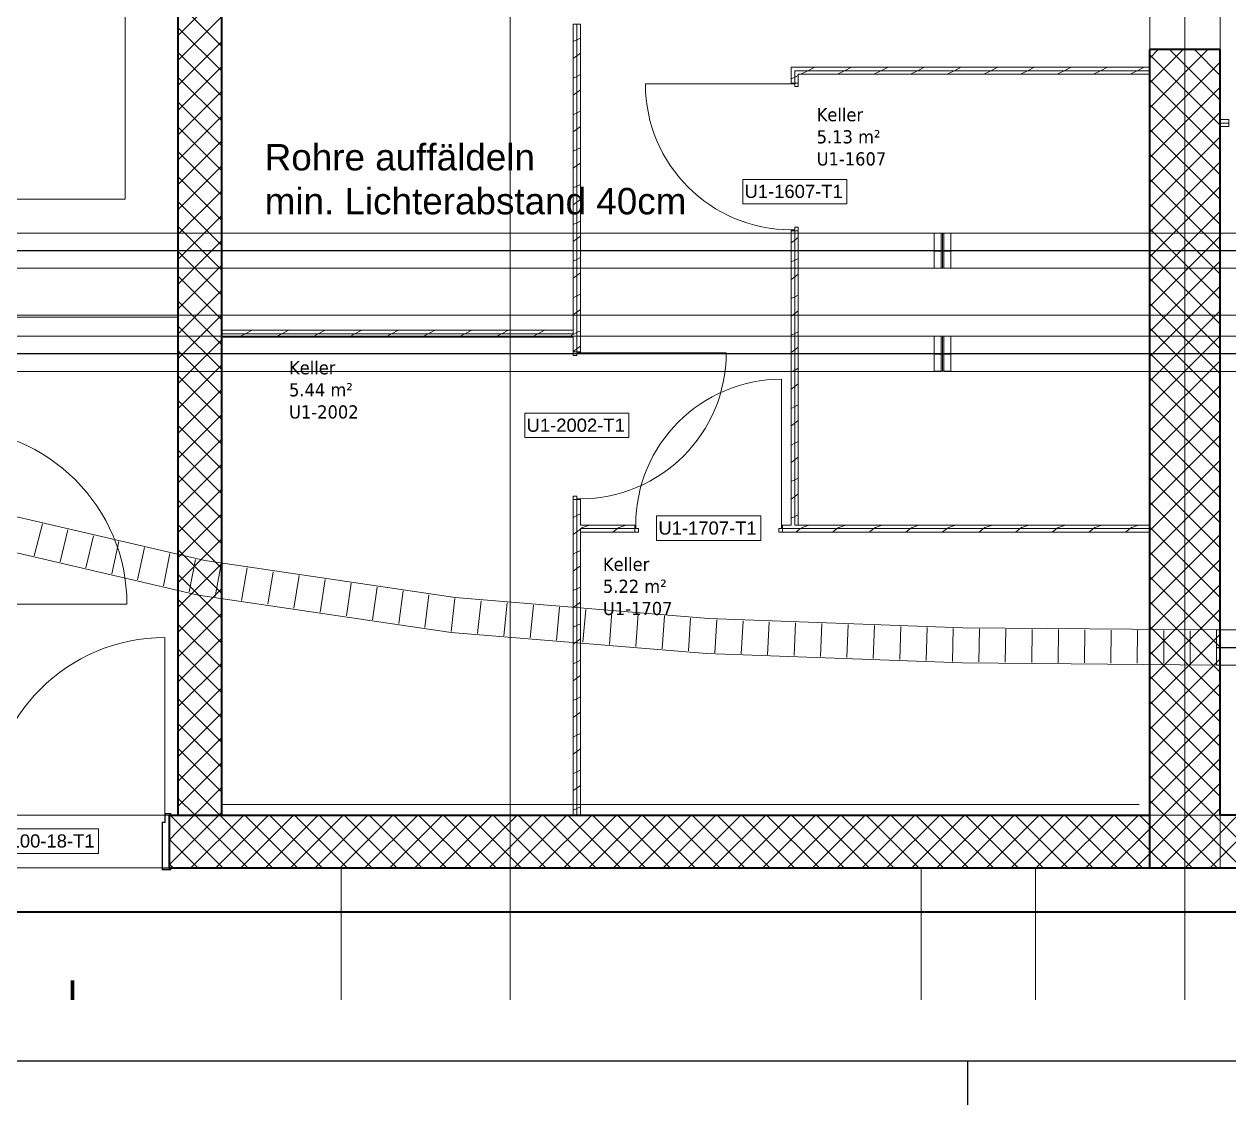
# Model space of a CAD drawing. Extents: x -982 to 937, y -179 to 616.
# Drawn here: x -334.8 to -197.7, y -179.5 to -56.5 of the extents above; entities that cross this region are included whole.
import ezdxf
from ezdxf.lldxf.tags import DXFTag

# ---------------------------------------------------------------- set-up
doc = ezdxf.new("R2010")
doc.units = 0
doc.layers.get('0').update_dxf_attribs({"lineweight": 13})
for name, color, linetype, lineweight, true_color in [('A-____-MATC-OTLN', 7, 'Strichpunkt - Mittel', 40, 0x0080ff), ('EL01_WAN_Röhre Boden', 7, 'Continuous', 13, 0xff6666), ('EL01_WAN_Röhre Boden Typ', 1, 'Continuous', 13, 0xff0000), ('G-____-____-SYMB', 7, 'Strichpunkt - Weit', 5, 0x008080)]:
    doc.layers.add(name, color=color, linetype=linetype, lineweight=lineweight, true_color=true_color)
for name, color, linetype, lineweight in [('A-AREA-____-IDEN', 7, 'Continuous', 5), ('A-DETL-____-HDLN', 7, '_Verdeckte Linien_', 9), ('A-DOOR-____-IDEN', 7, 'Continuous', 5), ('A-DOOR-____-OTLN', 7, 'Continuous', 9), ('A-DOOR-FRAM-MCUT', 7, 'Continuous', 9), ('A-DOOR-OPNG-OTLN', 7, 'Continuous', 9), ('A-FLOR-____-OTLN', 7, 'Continuous', 9), ('A-FLOR-____-OVHD', 7, 'Strichpunkt - Fein', 9), ('A-WALL-____-MCUT', 7, 'Continuous', 35), ('A-WALL-____-PATT', 7, 'Continuous', 35), ('A-WALL-FNSH-MCUT', 7, 'Continuous', 35), ('C-PRKG-____-OTLN', 7, 'Continuous', 9), ('S-GRID-____-OTLN', 7, 'Continuous', 5)]:
    doc.layers.add(name, color=color, linetype=linetype, lineweight=lineweight)
doc.styles.get("Standard").update_dxf_attribs({"font": 'arial.ttf'})
tags = doc.linetypes.add('_Rasterlinie_', pattern=[0.375, 0.2, -0.05, 0.075, -0.05]).pattern_tags.tags
tags[10:11] = [DXFTag(74, 4), DXFTag(75, 0), DXFTag(340, '0'), DXFTag(46, 1.0), DXFTag(50, 0.0), DXFTag(44, 0.0), DXFTag(45, 0.0)]
tags[8:9] = [DXFTag(74, 4), DXFTag(75, 0), DXFTag(340, '0'), DXFTag(46, 1.0), DXFTag(50, 0.0), DXFTag(44, 0.0), DXFTag(45, 0.0)]
tags[6:7] = [DXFTag(74, 4), DXFTag(75, 0), DXFTag(340, '0'), DXFTag(46, 1.0), DXFTag(50, 0.0), DXFTag(44, 0.0), DXFTag(45, 0.0)]
tags[4:5] = [DXFTag(74, 4), DXFTag(75, 0), DXFTag(340, '0'), DXFTag(46, 1.0), DXFTag(50, 0.0), DXFTag(44, 0.0), DXFTag(45, 0.0)]
tags = doc.linetypes.add('_Schnittlinie_', pattern=[0.3, 0.15, -0.05, 0.05, -0.05]).pattern_tags.tags
tags[10:11] = [DXFTag(74, 4), DXFTag(75, 0), DXFTag(340, '0'), DXFTag(46, 1.0), DXFTag(50, 0.0), DXFTag(44, 0.0), DXFTag(45, 0.0)]
tags[8:9] = [DXFTag(74, 4), DXFTag(75, 0), DXFTag(340, '0'), DXFTag(46, 1.0), DXFTag(50, 0.0), DXFTag(44, 0.0), DXFTag(45, 0.0)]
tags[6:7] = [DXFTag(74, 4), DXFTag(75, 0), DXFTag(340, '0'), DXFTag(46, 1.0), DXFTag(50, 0.0), DXFTag(44, 0.0), DXFTag(45, 0.0)]
tags[4:5] = [DXFTag(74, 4), DXFTag(75, 0), DXFTag(340, '0'), DXFTag(46, 1.0), DXFTag(50, 0.0), DXFTag(44, 0.0), DXFTag(45, 0.0)]
tags = doc.linetypes.add('_Verdeckte Linien_', pattern=[0.15, 0.1, -0.05]).pattern_tags.tags
tags[6:7] = [DXFTag(74, 4), DXFTag(75, 0), DXFTag(340, '0'), DXFTag(46, 1.0), DXFTag(50, 0.0), DXFTag(44, 0.0), DXFTag(45, 0.0)]
tags[4:5] = [DXFTag(74, 4), DXFTag(75, 0), DXFTag(340, '0'), DXFTag(46, 1.0), DXFTag(50, 0.0), DXFTag(44, 0.0), DXFTag(45, 0.0)]
tags = doc.linetypes.add('ACAD_ISO03W100', pattern=[30, 12, -18]).pattern_tags.tags
tags[6:7] = [DXFTag(74, 4), DXFTag(75, 0), DXFTag(340, '0'), DXFTag(46, 0.0), DXFTag(50, 0.0), DXFTag(44, 0.0), DXFTag(45, 0.0)]
tags[4:5] = [DXFTag(74, 4), DXFTag(75, 0), DXFTag(340, '0'), DXFTag(46, 0.0), DXFTag(50, 0.0), DXFTag(44, 0.0), DXFTag(45, 0.0)]
tags = doc.linetypes.add('Grundrissdarstellung Sturz', pattern=[0.25, 0.15, -0.05, 0, -0.05]).pattern_tags.tags
tags[10:11] = [DXFTag(74, 4), DXFTag(75, 0), DXFTag(340, '0'), DXFTag(46, 1.0), DXFTag(50, 0.0), DXFTag(44, 0.0), DXFTag(45, 0.0)]
tags[8:9] = [DXFTag(74, 4), DXFTag(75, 0), DXFTag(340, '0'), DXFTag(46, 1.0), DXFTag(50, 0.0), DXFTag(44, 0.0), DXFTag(45, 0.0)]
tags[6:7] = [DXFTag(74, 4), DXFTag(75, 0), DXFTag(340, '0'), DXFTag(46, 1.0), DXFTag(50, 0.0), DXFTag(44, 0.0), DXFTag(45, 0.0)]
tags[4:5] = [DXFTag(74, 4), DXFTag(75, 0), DXFTag(340, '0'), DXFTag(46, 1.0), DXFTag(50, 0.0), DXFTag(44, 0.0), DXFTag(45, 0.0)]
tags = doc.linetypes.add('Strichpunkt - Fein', pattern=[0.2, 0.1, -0.05, 0, -0.05]).pattern_tags.tags
tags[10:11] = [DXFTag(74, 4), DXFTag(75, 0), DXFTag(340, '0'), DXFTag(46, 1.0), DXFTag(50, 0.0), DXFTag(44, 0.0), DXFTag(45, 0.0)]
tags[8:9] = [DXFTag(74, 4), DXFTag(75, 0), DXFTag(340, '0'), DXFTag(46, 1.0), DXFTag(50, 0.0), DXFTag(44, 0.0), DXFTag(45, 0.0)]
tags[6:7] = [DXFTag(74, 4), DXFTag(75, 0), DXFTag(340, '0'), DXFTag(46, 1.0), DXFTag(50, 0.0), DXFTag(44, 0.0), DXFTag(45, 0.0)]
tags[4:5] = [DXFTag(74, 4), DXFTag(75, 0), DXFTag(340, '0'), DXFTag(46, 1.0), DXFTag(50, 0.0), DXFTag(44, 0.0), DXFTag(45, 0.0)]
tags = doc.linetypes.add('Strichpunkt - Mittel', pattern=[0.35, 0.15, -0.1, 0, -0.1]).pattern_tags.tags
tags[10:11] = [DXFTag(74, 4), DXFTag(75, 0), DXFTag(340, '0'), DXFTag(46, 1.0), DXFTag(50, 0.0), DXFTag(44, 0.0), DXFTag(45, 0.0)]
tags[8:9] = [DXFTag(74, 4), DXFTag(75, 0), DXFTag(340, '0'), DXFTag(46, 1.0), DXFTag(50, 0.0), DXFTag(44, 0.0), DXFTag(45, 0.0)]
tags[6:7] = [DXFTag(74, 4), DXFTag(75, 0), DXFTag(340, '0'), DXFTag(46, 1.0), DXFTag(50, 0.0), DXFTag(44, 0.0), DXFTag(45, 0.0)]
tags[4:5] = [DXFTag(74, 4), DXFTag(75, 0), DXFTag(340, '0'), DXFTag(46, 1.0), DXFTag(50, 0.0), DXFTag(44, 0.0), DXFTag(45, 0.0)]
tags = doc.linetypes.add('Strichpunkt - Weit', pattern=[0.5, 0.2, -0.15, 0, -0.15]).pattern_tags.tags
tags[10:11] = [DXFTag(74, 4), DXFTag(75, 0), DXFTag(340, '0'), DXFTag(46, 1.0), DXFTag(50, 0.0), DXFTag(44, 0.0), DXFTag(45, 0.0)]
tags[8:9] = [DXFTag(74, 4), DXFTag(75, 0), DXFTag(340, '0'), DXFTag(46, 1.0), DXFTag(50, 0.0), DXFTag(44, 0.0), DXFTag(45, 0.0)]
tags[6:7] = [DXFTag(74, 4), DXFTag(75, 0), DXFTag(340, '0'), DXFTag(46, 1.0), DXFTag(50, 0.0), DXFTag(44, 0.0), DXFTag(45, 0.0)]
tags[4:5] = [DXFTag(74, 4), DXFTag(75, 0), DXFTag(340, '0'), DXFTag(46, 1.0), DXFTag(50, 0.0), DXFTag(44, 0.0), DXFTag(45, 0.0)]
tags = doc.linetypes.add('STRICHPUNKT2', pattern=[12.7, 6.35, -3.175, 0, -3.175]).pattern_tags.tags
tags[10:11] = [DXFTag(74, 4), DXFTag(75, 0), DXFTag(340, '0'), DXFTag(46, 0.0), DXFTag(50, 0.0), DXFTag(44, 0.0), DXFTag(45, 0.0)]
tags[8:9] = [DXFTag(74, 4), DXFTag(75, 0), DXFTag(340, '0'), DXFTag(46, 0.0), DXFTag(50, 0.0), DXFTag(44, 0.0), DXFTag(45, 0.0)]
tags[6:7] = [DXFTag(74, 4), DXFTag(75, 0), DXFTag(340, '0'), DXFTag(46, 0.0), DXFTag(50, 0.0), DXFTag(44, 0.0), DXFTag(45, 0.0)]
tags[4:5] = [DXFTag(74, 4), DXFTag(75, 0), DXFTag(340, '0'), DXFTag(46, 0.0), DXFTag(50, 0.0), DXFTag(44, 0.0), DXFTag(45, 0.0)]

# ---------------------------------------------------------------- blocks, each defined once
blk = doc.blocks.new('Referenz-A0UJ2GQRXE', base_point=(-954.02, -167.52))
at = {"layer": 'A-____-MATC-OTLN', "color": 0, "linetype": 'Strichpunkt - Mittel', "ltscale": 0.4}
blk.add_line((-948.54, -157.51), (367.82, -157.51), dxfattribs=at)
at = {"layer": 'A-DETL-____-HDLN', "color": 0, "linetype": '_Verdeckte Linien_', "ltscale": 0.13}
for p, q in [((-323.26, -76.41), (-323.26, 30.59)), ((-548.36, -76.41), (-323.26, -76.41))]:
    blk.add_line(p, q, dxfattribs=at)
at = {"layer": 'A-DOOR-____-IDEN', "color": 0, "linetype": 'Continuous', "ltscale": 0.13}
for p, q in [((-252.98, -74.17), (-241.14, -74.17)), ((-252.98, -76.95), (-252.98, -74.17)), ((-241.14, -74.17), (-241.14, -76.95)), ((-241.14, -76.95), (-252.98, -76.95)), ((-277.78, -100.77), (-265.94, -100.77)), ((-277.78, -103.55), (-277.78, -100.77)), ((-265.94, -100.77), (-265.94, -103.55)), ((-265.94, -103.55), (-277.78, -103.55)), ((-262.78, -112.47), (-250.94, -112.47)), ((-262.78, -115.25), (-262.78, -112.47)), ((-250.94, -112.47), (-250.94, -115.25)), ((-250.94, -115.25), (-262.78, -115.25)), ((-338.12, -148.07), (-326.28, -148.07)), ((-326.28, -148.07), (-326.28, -150.85)), ((-326.28, -150.85), (-338.12, -150.85))]:
    blk.add_line(p, q, dxfattribs=at)
at = {"layer": 'A-DOOR-____-OTLN', "color": 0, "linetype": 'Grundrissdarstellung Sturz', "ltscale": 0.13}
for p, q in [((-206.66, -59.41), (-206.66, -39.41)), ((-198.66, -59.41), (-198.66, -39.41)), ((-339.26, -146.51), (-318.26, -146.51)), ((-339.26, -152.51), (-318.26, -152.51))]:
    blk.add_line(p, q, dxfattribs=at)
at = {"layer": 'A-DOOR-FRAM-MCUT', "color": 0, "linetype": 'Continuous', "ltscale": 0.13}
for p, q in [((-247.46, -63.21), (-247.46, -63.31)), ((-246.66, -63.21), (-247.46, -63.21)), ((-247.46, -63.31), (-247.06, -63.31)), ((-247.06, -63.31), (-247.06, -63.61)), ((-247.06, -63.61), (-246.66, -63.61)), ((-246.66, -63.61), (-246.66, -63.21)), ((-247.46, -79.91), (-247.46, -80.01)), ((-247.06, -79.91), (-247.46, -79.91)), ((-247.46, -80.01), (-246.66, -80.01)), ((-246.66, -79.61), (-247.06, -79.61)), ((-247.06, -79.61), (-247.06, -79.91)), ((-246.66, -80.01), (-246.66, -79.61)), ((-272.26, -93.81), (-271.46, -93.81)), ((-272.26, -94.21), (-272.26, -93.81)), ((-271.86, -94.21), (-272.26, -94.21)), ((-271.86, -93.91), (-271.86, -94.21)), ((-271.46, -93.91), (-271.86, -93.91)), ((-271.46, -93.81), (-271.46, -93.91)), ((-272.26, -110.21), (-271.86, -110.21)), ((-272.26, -110.61), (-272.26, -110.21)), ((-271.46, -110.61), (-272.26, -110.61)), ((-271.86, -110.21), (-271.86, -110.51)), ((-271.86, -110.51), (-271.46, -110.51)), ((-271.46, -110.51), (-271.46, -110.61)), ((-265.16, -113.51), (-265.26, -113.51)), ((-265.26, -113.51), (-265.26, -114.31)), ((-265.16, -113.91), (-265.16, -113.51)), ((-248.46, -113.51), (-248.56, -113.51)), ((-248.56, -113.51), (-248.56, -113.91)), ((-248.46, -114.31), (-248.46, -113.51)), ((-265.26, -114.31), (-264.86, -114.31)), ((-264.86, -113.91), (-265.16, -113.91)), ((-264.86, -114.31), (-264.86, -113.91)), ((-248.56, -113.91), (-248.86, -113.91)), ((-248.86, -113.91), (-248.86, -114.31)), ((-248.86, -114.31), (-248.46, -114.31)), ((-318.06, -146.31), (-318.76, -146.31)), ((-318.76, -146.31), (-318.76, -147.31)), ((-318.72, -147.35), (-318.72, -146.35)), ((-318.72, -146.35), (-318.1, -146.35)), ((-318.1, -146.35), (-318.1, -146.51)), ((-318.06, -146.51), (-318.06, -146.31)), ((-318.76, -147.31), (-319.06, -147.31)), ((-319.06, -147.31), (-319.06, -152.71)), ((-319.02, -152.67), (-319.02, -147.35)), ((-319.02, -147.35), (-318.72, -147.35)), ((-319.06, -152.71), (-318.06, -152.71)), ((-318.1, -152.67), (-319.02, -152.67)), ((-318.1, -152.51), (-318.1, -152.67)), ((-318.06, -152.71), (-318.06, -152.51))]:
    blk.add_line(p, q, dxfattribs=at)
at = {"layer": 'A-DOOR-OPNG-OTLN', "color": 0, "linetype": 'Continuous', "ltscale": 0.13}
for p, q in [((-247.46, -63.31), (-264.06, -63.31)), ((-271.46, -93.91), (-254.86, -93.91)), ((-248.56, -113.51), (-248.56, -96.91)), ((-343.06, -122.51), (-323.06, -122.51)), ((-318.76, -146.31), (-318.76, -126.31))]:
    blk.add_line(p, q, dxfattribs=at)
for centre, major_axis in [((-247.46, -63.31), (-16.6, 0)), ((-271.46, -93.91), (0, -16.6)), ((-248.56, -113.51), (0, 16.6)), ((-343.06, -122.51), (20, 0)), ((-318.76, -146.31), (0, 20))]:
    blk.add_ellipse(centre, major_axis=major_axis, ratio=1, start_param=0, end_param=1.570796, dxfattribs=at)
at = {"layer": 'A-FLOR-____-OTLN', "color": 0, "linetype": 'Continuous', "ltscale": 0.13}
for p, q in [((-198.66, -59.41), (-198.66, -39.41)), ((-317.26, -89.86), (-343.26, -89.86)), ((-338.76, -146.51), (-318.76, -146.51)), ((-318.72, -146.51), (-318.26, -146.51)), ((-338.46, -152.51), (-319.06, -152.51)), ((-319.02, -152.51), (-318.26, -152.51))]:
    blk.add_line(p, q, dxfattribs=at)
at = {"layer": 'A-FLOR-____-OVHD', "color": 0, "linetype": 'Strichpunkt - Fein', "ltscale": 0.13}
for p, q in [((-207.86, -145.31), (-312.26, -145.31)), ((-44.16, -146.51), (-808.06, -146.51))]:
    blk.add_line(p, q, dxfattribs=at)
at = {"layer": 'A-WALL-____-MCUT', "color": 0, "linetype": 'Continuous', "ltscale": 0.35}
for p, q in [((-317.26, 22.59), (-317.26, -146.51)), ((-312.26, -146.51), (-312.26, 22.59)), ((-198.66, -59.41), (-206.66, -59.41)), ((-206.66, -152.51), (-206.66, -59.41)), ((-198.66, -146.51), (-198.66, -59.41)), ((-318.26, -146.51), (-318.26, -152.51)), ((-318.26, -146.51), (-206.66, -146.51)), ((-102.51, -146.51), (-198.66, -146.51)), ((-318.26, -152.51), (57.74, -152.51))]:
    blk.add_line(p, q, dxfattribs=at)
at = {"layer": 'A-WALL-____-MCUT', "color": 0, "linetype": 'Continuous', "lineweight": 9, "ltscale": 0.13}
for p, q in [((-271.86, -93.81), (-271.86, -56.51)), ((-247.06, -61.81), (-206.66, -61.81)), ((-247.06, -63.21), (-247.06, -61.81)), ((-198.66, -67.76), (-197.66, -67.76)), ((-247.06, -113.51), (-247.06, -80.01)), ((-312.26, -91.74), (-272.26, -91.74)), ((-272.26, -91.74), (-272.26, -91.34)), ((-271.86, -146.51), (-271.86, -110.61)), ((-246.66, -113.51), (-247.06, -113.51)), ((-271.46, -113.91), (-265.26, -113.91)), ((-271.46, -113.91), (-271.46, -114.31)), ((-248.46, -113.91), (-206.66, -113.91)), ((-198.66, -146.51), (-198.66, -152.51))]:
    blk.add_line(p, q, dxfattribs=at)
at = {"layer": 'A-WALL-____-PATT', "color": 0, "linetype": 'Continuous', "lineweight": 9, "ltscale": 0.13}
for p, q in [((-317.26, -57.83), (-312.26, -52.83)), ((-312.26, -59.05), (-317.26, -54.05)), ((-317.26, -60.66), (-312.26, -55.66)), ((-312.26, -61.88), (-317.26, -56.88)), ((-317.26, -63.49), (-312.26, -58.49)), ((-271.86, -58.29), (-272.26, -58.49)), ((-271.46, -58.09), (-271.86, -58.29)), ((-312.26, -64.71), (-317.26, -59.71)), ((-271.86, -60.12), (-272.26, -60.42)), ((-271.46, -59.82), (-271.86, -60.12)), ((-206.66, -60.37), (-205.7, -59.41)), ((-206.66, -63.2), (-202.87, -59.41)), ((-206.66, -66.03), (-200.04, -59.41)), ((-198.66, -68), (-206.66, -60)), ((-198.66, -65.17), (-204.42, -59.41)), ((-198.66, -62.34), (-201.59, -59.41)), ((-198.66, -59.51), (-198.76, -59.41)), ((-317.26, -66.32), (-312.26, -61.32)), ((-244.78, -61.41), (-245.58, -61.81)), ((-240.61, -61.41), (-241.41, -61.81)), ((-236.45, -61.41), (-237.25, -61.81)), ((-232.28, -61.41), (-233.08, -61.81)), ((-228.12, -61.41), (-228.92, -61.81)), ((-223.95, -61.41), (-224.75, -61.81)), ((-219.79, -61.41), (-220.59, -61.81)), ((-215.62, -61.41), (-216.42, -61.81)), ((-211.46, -61.41), (-212.26, -61.81)), ((-207.29, -61.41), (-208.09, -61.81)), ((-206.66, -68.85), (-198.66, -60.85)), ((-312.26, -67.53), (-317.26, -62.53)), ((-271.86, -62.45), (-272.26, -62.65)), ((-271.46, -62.25), (-271.86, -62.45)), ((-247.06, -62.55), (-247.46, -62.75)), ((-246.66, -62.35), (-247.06, -62.55)), ((-245.58, -61.81), (-246.38, -62.21)), ((-241.41, -61.81), (-242.21, -62.21)), ((-237.25, -61.81), (-238.05, -62.21)), ((-233.08, -61.81), (-233.88, -62.21)), ((-228.92, -61.81), (-229.72, -62.21)), ((-224.75, -61.81), (-225.55, -62.21)), ((-220.59, -61.81), (-221.39, -62.21)), ((-216.42, -61.81), (-217.22, -62.21)), ((-212.26, -61.81), (-213.06, -62.21)), ((-208.09, -61.81), (-208.89, -62.21)), ((-198.66, -70.83), (-206.66, -62.83)), ((-317.26, -69.15), (-312.26, -64.15)), ((-271.86, -64.28), (-272.26, -64.58)), ((-271.46, -63.98), (-271.86, -64.28)), ((-206.66, -71.68), (-198.66, -63.68)), ((-312.26, -70.36), (-317.26, -65.36)), ((-198.66, -73.65), (-206.66, -65.65)), ((-317.26, -71.97), (-312.26, -66.97)), ((-271.86, -66.62), (-272.26, -66.82)), ((-271.46, -66.42), (-271.86, -66.62)), ((-206.66, -74.51), (-198.66, -66.51)), ((-312.26, -73.19), (-317.26, -68.19)), ((-271.86, -68.45), (-272.26, -68.75)), ((-271.46, -68.15), (-271.86, -68.45)), ((-198.66, -76.48), (-206.66, -68.48)), ((-198.6, -67.36), (-198.66, -67.38)), ((-317.26, -74.8), (-312.26, -69.8)), ((-206.66, -77.34), (-198.66, -69.34)), ((-312.26, -76.02), (-317.26, -71.02)), ((-271.86, -70.78), (-272.26, -70.98)), ((-271.46, -70.58), (-271.86, -70.78)), ((-317.26, -77.63), (-312.26, -72.63)), ((-271.86, -72.61), (-272.26, -72.91)), ((-271.46, -72.31), (-271.86, -72.61)), ((-198.66, -79.31), (-206.66, -71.31)), ((-206.66, -80.17), (-198.66, -72.17)), ((-312.26, -78.85), (-317.26, -73.85)), ((-271.86, -74.95), (-272.26, -75.15)), ((-271.46, -74.75), (-271.86, -74.95)), ((-198.66, -82.14), (-206.66, -74.14)), ((-206.66, -83), (-198.66, -75)), ((-317.26, -80.46), (-312.26, -75.46)), ((-312.26, -81.68), (-317.26, -76.68)), ((-271.46, -76.48), (-271.86, -76.78)), ((-271.86, -76.78), (-272.26, -77.08)), ((-198.66, -84.97), (-206.66, -76.97)), ((-206.66, -85.83), (-198.66, -77.83)), ((-317.26, -83.29), (-312.26, -78.29)), ((-312.26, -84.51), (-317.26, -79.51)), ((-271.86, -79.11), (-272.26, -79.31)), ((-271.46, -78.91), (-271.86, -79.11)), ((-271.46, -80.64), (-271.86, -80.94)), ((-246.66, -80.79), (-247.06, -81.09)), ((-198.66, -87.8), (-206.66, -79.8)), ((-206.66, -88.65), (-198.66, -80.65)), ((-317.26, -86.12), (-312.26, -81.12)), ((-271.86, -80.94), (-272.26, -81.24)), ((-247.06, -81.09), (-247.46, -81.39)), ((-312.26, -87.33), (-317.26, -82.33)), ((-271.86, -83.28), (-272.26, -83.48)), ((-271.46, -83.08), (-271.86, -83.28)), ((-247.06, -83.37), (-247.46, -83.57)), ((-246.66, -83.17), (-247.06, -83.37)), ((-198.66, -90.63), (-206.66, -82.63)), ((-206.66, -91.48), (-198.66, -83.48)), ((-317.26, -88.94), (-312.26, -83.94)), ((-271.46, -84.81), (-271.86, -85.11)), ((-246.66, -84.95), (-247.06, -85.25)), ((-312.26, -90.16), (-317.26, -85.16)), ((-271.86, -85.11), (-272.26, -85.41)), ((-247.06, -85.25), (-247.46, -85.55)), ((-198.66, -93.45), (-206.66, -85.45)), ((-206.66, -94.31), (-198.66, -86.31)), ((-317.26, -91.77), (-312.26, -86.77)), ((-271.86, -87.44), (-272.26, -87.64)), ((-271.46, -87.24), (-271.86, -87.44)), ((-247.06, -87.54), (-247.46, -87.74)), ((-246.66, -87.34), (-247.06, -87.54)), ((-312.26, -92.99), (-317.26, -87.99)), ((-271.46, -88.97), (-271.86, -89.27)), ((-198.66, -96.28), (-206.66, -88.28)), ((-317.26, -94.6), (-312.26, -89.6)), ((-271.86, -89.27), (-272.26, -89.57)), ((-247.06, -89.42), (-247.46, -89.72)), ((-246.66, -89.12), (-247.06, -89.42)), ((-206.66, -97.14), (-198.66, -89.14)), ((-312.26, -95.82), (-317.26, -90.82)), ((-309.61, -91.74), (-310.35, -92.11)), ((-308.81, -91.34), (-309.61, -91.74)), ((-305.44, -91.74), (-306.18, -92.11)), ((-304.64, -91.34), (-305.44, -91.74)), ((-301.28, -91.74), (-302.02, -92.11)), ((-300.48, -91.34), (-301.28, -91.74)), ((-297.11, -91.74), (-297.85, -92.11)), ((-296.31, -91.34), (-297.11, -91.74)), ((-292.95, -91.74), (-293.69, -92.11)), ((-292.15, -91.34), (-292.95, -91.74)), ((-288.78, -91.74), (-289.52, -92.11)), ((-287.98, -91.34), (-288.78, -91.74)), ((-284.62, -91.74), (-285.36, -92.11)), ((-283.82, -91.34), (-284.62, -91.74)), ((-280.45, -91.74), (-281.19, -92.11)), ((-279.65, -91.34), (-280.45, -91.74)), ((-276.29, -91.74), (-277.03, -92.11)), ((-275.49, -91.34), (-276.29, -91.74)), ((-272.26, -91.81), (-272.86, -92.11)), ((-271.86, -91.61), (-272.26, -91.81)), ((-271.46, -91.41), (-271.86, -91.61)), ((-247.06, -91.7), (-247.46, -91.9)), ((-246.66, -91.5), (-247.06, -91.7)), ((-198.66, -99.11), (-206.66, -91.11)), ((-317.26, -97.43), (-312.26, -92.43)), ((-310.35, -92.11), (-310.43, -92.14)), ((-306.19, -92.11), (-306.27, -92.14)), ((-302.02, -92.11), (-302.1, -92.14)), ((-297.86, -92.11), (-297.94, -92.14)), ((-293.69, -92.11), (-293.77, -92.14)), ((-289.52, -92.11), (-289.61, -92.14)), ((-285.36, -92.11), (-285.45, -92.14)), ((-281.19, -92.11), (-281.28, -92.14)), ((-277.03, -92.11), (-277.12, -92.14)), ((-272.86, -92.11), (-272.95, -92.14)), ((-271.46, -93.14), (-271.86, -93.44)), ((-206.66, -99.97), (-198.66, -91.97)), ((-312.26, -98.65), (-317.26, -93.65)), ((-271.86, -93.44), (-272.26, -93.74)), ((-247.06, -93.58), (-247.46, -93.88)), ((-246.66, -93.28), (-247.06, -93.58)), ((-198.66, -101.94), (-206.66, -93.94)), ((-317.26, -100.26), (-312.26, -95.26)), ((-247.06, -95.87), (-247.46, -96.07)), ((-246.66, -95.67), (-247.06, -95.87)), ((-206.66, -102.8), (-198.66, -94.8)), ((-312.26, -101.48), (-317.26, -96.48)), ((-198.66, -104.77), (-206.66, -96.77)), ((-317.26, -103.09), (-312.26, -98.09)), ((-247.06, -97.75), (-247.46, -98.05)), ((-246.66, -97.45), (-247.06, -97.75)), ((-206.66, -105.62), (-198.66, -97.62)), ((-312.26, -104.3), (-317.26, -99.3)), ((-247.06, -100.03), (-247.46, -100.23)), ((-246.66, -99.83), (-247.06, -100.03)), ((-198.66, -107.6), (-206.66, -99.6)), ((-317.26, -105.92), (-312.26, -100.92)), ((-206.66, -108.45), (-198.66, -100.45)), ((-312.26, -107.13), (-317.26, -102.13)), ((-247.06, -101.91), (-247.46, -102.21)), ((-246.66, -101.61), (-247.06, -101.91)), ((-198.66, -110.42), (-206.66, -102.42)), ((-317.26, -108.74), (-312.26, -103.74)), ((-246.66, -104), (-247.06, -104.2)), ((-206.66, -111.28), (-198.66, -103.28)), ((-312.26, -109.96), (-317.26, -104.96)), ((-247.06, -104.2), (-247.46, -104.4)), ((-198.66, -113.25), (-206.66, -105.25)), ((-317.26, -111.57), (-312.26, -106.57)), ((-247.06, -106.08), (-247.46, -106.38)), ((-246.66, -105.78), (-247.06, -106.08)), ((-206.66, -114.11), (-198.66, -106.11)), ((-312.26, -112.79), (-317.26, -107.79)), ((-246.66, -108.16), (-247.06, -108.36)), ((-198.66, -116.08), (-206.66, -108.08)), ((-317.26, -114.4), (-312.26, -109.4)), ((-247.06, -108.36), (-247.46, -108.56)), ((-206.66, -116.94), (-198.66, -108.94)), ((-312.26, -115.62), (-317.26, -110.62)), ((-247.06, -110.24), (-247.46, -110.54)), ((-246.66, -109.94), (-247.06, -110.24)), ((-198.66, -118.91), (-206.66, -110.91)), ((-317.26, -117.23), (-312.26, -112.23)), ((-271.46, -112.23), (-271.86, -112.43)), ((-246.66, -112.33), (-247.06, -112.53)), ((-206.66, -119.77), (-198.66, -111.77)), ((-312.26, -118.45), (-317.26, -113.45)), ((-271.86, -112.43), (-272.26, -112.63)), ((-271.2, -113.77), (-271.38, -113.91)), ((-270.42, -113.51), (-271.2, -113.77)), ((-267.03, -113.77), (-267.22, -113.91)), ((-266.25, -113.51), (-267.03, -113.77)), ((-247.06, -112.53), (-247.46, -112.73)), ((-246.2, -113.77), (-246.39, -113.91)), ((-245.43, -113.51), (-246.21, -113.77)), ((-242.04, -113.77), (-242.23, -113.91)), ((-241.26, -113.51), (-242.04, -113.77)), ((-237.87, -113.77), (-238.06, -113.91)), ((-237.1, -113.51), (-237.88, -113.77)), ((-233.71, -113.77), (-233.9, -113.91)), ((-232.93, -113.51), (-233.71, -113.77)), ((-229.54, -113.77), (-229.73, -113.91)), ((-228.77, -113.51), (-229.55, -113.77)), ((-225.38, -113.76), (-225.57, -113.91)), ((-224.6, -113.51), (-225.38, -113.77)), ((-221.21, -113.76), (-221.4, -113.91)), ((-220.44, -113.51), (-221.22, -113.77)), ((-217.05, -113.76), (-217.24, -113.91)), ((-216.27, -113.51), (-217.05, -113.77)), ((-212.88, -113.76), (-213.07, -113.91)), ((-212.11, -113.51), (-212.89, -113.77)), ((-208.72, -113.76), (-208.91, -113.91)), ((-207.94, -113.51), (-208.72, -113.77)), ((-198.66, -121.74), (-206.66, -113.74)), ((-317.26, -120.06), (-312.26, -115.06)), ((-271.86, -114.26), (-272.26, -114.56)), ((-271.46, -113.96), (-271.86, -114.26)), ((-271.38, -113.91), (-271.46, -113.96)), ((-267.22, -113.91), (-267.75, -114.31)), ((-246.39, -113.91), (-246.93, -114.31)), ((-242.23, -113.91), (-242.76, -114.31)), ((-238.06, -113.91), (-238.6, -114.31)), ((-233.9, -113.91), (-234.43, -114.31)), ((-229.73, -113.91), (-230.27, -114.31)), ((-225.57, -113.91), (-226.1, -114.31)), ((-221.4, -113.91), (-221.94, -114.31)), ((-217.24, -113.91), (-217.77, -114.31)), ((-213.07, -113.91), (-213.61, -114.31)), ((-208.91, -113.91), (-209.44, -114.31)), ((-206.66, -122.59), (-198.66, -114.59)), ((-312.26, -121.28), (-317.26, -116.28)), ((-271.46, -116.4), (-271.86, -116.6)), ((-317.26, -122.89), (-312.26, -117.89)), ((-271.86, -116.6), (-272.26, -116.8)), ((-198.66, -124.57), (-206.66, -116.57)), ((-206.66, -125.42), (-198.66, -117.42)), ((-312.26, -124.1), (-317.26, -119.1)), ((-271.86, -118.43), (-272.26, -118.73)), ((-271.46, -118.13), (-271.86, -118.43)), ((-271.46, -120.56), (-271.86, -120.76)), ((-198.66, -127.39), (-206.66, -119.39)), ((-206.66, -128.25), (-198.66, -120.25)), ((-317.26, -125.71), (-312.26, -120.71)), ((-312.26, -126.93), (-317.26, -121.93)), ((-271.86, -120.76), (-272.26, -120.96)), ((-271.86, -122.59), (-272.26, -122.89)), ((-271.46, -122.29), (-271.86, -122.59)), ((-198.66, -130.22), (-206.66, -122.22)), ((-206.66, -131.08), (-198.66, -123.08)), ((-317.26, -128.54), (-312.26, -123.54)), ((-312.26, -129.76), (-317.26, -124.76)), ((-271.46, -124.73), (-271.86, -124.93)), ((-271.86, -124.93), (-272.26, -125.13)), ((-198.66, -133.05), (-206.66, -125.05)), ((-206.66, -133.91), (-198.66, -125.91)), ((-317.26, -131.37), (-312.26, -126.37)), ((-271.86, -126.76), (-272.26, -127.06)), ((-271.46, -126.46), (-271.86, -126.76)), ((-312.26, -132.59), (-317.26, -127.59)), ((-198.66, -135.88), (-206.66, -127.88)), ((-206.66, -136.74), (-198.66, -128.74)), ((-317.26, -134.2), (-312.26, -129.2)), ((-271.86, -129.09), (-272.26, -129.29)), ((-271.46, -128.89), (-271.86, -129.09)), ((-312.26, -135.42), (-317.26, -130.42)), ((-271.86, -130.92), (-272.26, -131.22)), ((-271.46, -130.62), (-271.86, -130.92)), ((-198.66, -138.71), (-206.66, -130.71)), ((-206.66, -139.57), (-198.66, -131.57)), ((-317.26, -137.03), (-312.26, -132.03)), ((-312.26, -138.25), (-317.26, -133.25)), ((-271.86, -133.26), (-272.26, -133.46)), ((-271.46, -133.06), (-271.86, -133.26)), ((-198.66, -141.54), (-206.66, -133.54)), ((-317.26, -139.86), (-312.26, -134.86)), ((-271.86, -135.09), (-272.26, -135.39)), ((-271.46, -134.79), (-271.86, -135.09)), ((-206.66, -142.39), (-198.66, -134.39)), ((-312.26, -141.07), (-317.26, -136.07)), ((-198.66, -144.37), (-206.66, -136.37)), ((-317.26, -142.68), (-312.26, -137.68)), ((-271.86, -137.42), (-272.26, -137.62)), ((-271.46, -137.22), (-271.86, -137.42)), ((-206.66, -145.22), (-198.66, -137.22)), ((-312.26, -143.9), (-317.26, -138.9)), ((-271.86, -139.25), (-272.26, -139.55)), ((-271.46, -138.95), (-271.86, -139.25)), ((-198.66, -147.19), (-206.66, -139.19)), ((-317.26, -145.51), (-312.26, -140.51)), ((-206.66, -148.05), (-198.66, -140.05)), ((-312.48, -146.51), (-317.26, -141.73)), ((-271.86, -141.59), (-272.26, -141.79)), ((-271.46, -141.39), (-271.86, -141.59)), ((-198.66, -150.02), (-206.66, -142.02)), ((-315.42, -146.51), (-312.26, -143.34)), ((-271.86, -143.42), (-272.26, -143.72)), ((-271.46, -143.12), (-271.86, -143.42)), ((-206.66, -150.88), (-198.66, -142.88)), ((-315.31, -146.51), (-317.26, -144.56)), ((-199, -152.51), (-206.66, -144.85)), ((-318.26, -146.51), (-318.25, -146.51)), ((-317.26, -147.39), (-318.14, -146.51)), ((-317.26, -148.34), (-315.42, -146.51)), ((-317.26, -151.17), (-312.6, -146.51)), ((-315.77, -152.51), (-309.77, -146.51)), ((-309.31, -152.51), (-315.31, -146.51)), ((-312.94, -152.51), (-306.94, -146.51)), ((-312.6, -146.51), (-312.26, -146.17)), ((-306.48, -152.51), (-312.48, -146.51)), ((-310.11, -152.51), (-304.11, -146.51)), ((-303.65, -152.51), (-309.65, -146.51)), ((-307.28, -152.51), (-301.28, -146.51)), ((-300.83, -152.51), (-306.83, -146.51)), ((-304.45, -152.51), (-298.45, -146.51)), ((-298, -152.51), (-304, -146.51)), ((-301.63, -152.51), (-295.63, -146.51)), ((-295.17, -152.51), (-301.17, -146.51)), ((-298.8, -152.51), (-292.8, -146.51)), ((-292.34, -152.51), (-298.34, -146.51)), ((-295.97, -152.51), (-289.97, -146.51)), ((-289.51, -152.51), (-295.51, -146.51)), ((-293.14, -152.51), (-287.14, -146.51)), ((-286.68, -152.51), (-292.68, -146.51)), ((-290.31, -152.51), (-284.31, -146.51)), ((-283.86, -152.51), (-289.86, -146.51)), ((-287.48, -152.51), (-281.48, -146.51)), ((-281.03, -152.51), (-287.03, -146.51)), ((-284.65, -152.51), (-278.65, -146.51)), ((-278.2, -152.51), (-284.2, -146.51)), ((-281.83, -152.51), (-275.83, -146.51)), ((-275.37, -152.51), (-281.37, -146.51)), ((-279, -152.51), (-273, -146.51)), ((-272.54, -152.51), (-278.54, -146.51)), ((-276.17, -152.51), (-270.17, -146.51)), ((-269.71, -152.51), (-275.71, -146.51)), ((-273.34, -152.51), (-267.34, -146.51)), ((-266.88, -152.51), (-272.88, -146.51)), ((-271.86, -145.75), (-272.26, -145.95)), ((-271.46, -145.55), (-271.86, -145.75)), ((-270.51, -152.51), (-264.51, -146.51)), ((-264.06, -152.51), (-270.06, -146.51)), ((-267.68, -152.51), (-261.68, -146.51)), ((-261.23, -152.51), (-267.23, -146.51)), ((-264.86, -152.51), (-258.86, -146.51)), ((-258.4, -152.51), (-264.4, -146.51)), ((-262.03, -152.51), (-256.03, -146.51)), ((-255.57, -152.51), (-261.57, -146.51)), ((-259.2, -152.51), (-253.2, -146.51)), ((-252.74, -152.51), (-258.74, -146.51)), ((-256.37, -152.51), (-250.37, -146.51)), ((-249.91, -152.51), (-255.91, -146.51)), ((-253.54, -152.51), (-247.54, -146.51)), ((-247.09, -152.51), (-253.09, -146.51)), ((-250.71, -152.51), (-244.71, -146.51)), ((-244.26, -152.51), (-250.26, -146.51)), ((-247.89, -152.51), (-241.89, -146.51)), ((-241.43, -152.51), (-247.43, -146.51)), ((-245.06, -152.51), (-239.06, -146.51)), ((-238.6, -152.51), (-244.6, -146.51)), ((-242.23, -152.51), (-236.23, -146.51)), ((-235.77, -152.51), (-241.77, -146.51)), ((-239.4, -152.51), (-233.4, -146.51)), ((-232.94, -152.51), (-238.94, -146.51)), ((-236.57, -152.51), (-230.57, -146.51)), ((-230.12, -152.51), (-236.12, -146.51)), ((-233.74, -152.51), (-227.74, -146.51)), ((-227.29, -152.51), (-233.29, -146.51)), ((-230.91, -152.51), (-224.91, -146.51)), ((-224.46, -152.51), (-230.46, -146.51)), ((-228.09, -152.51), (-222.09, -146.51)), ((-221.63, -152.51), (-227.63, -146.51)), ((-225.26, -152.51), (-219.26, -146.51)), ((-218.8, -152.51), (-224.8, -146.51)), ((-222.43, -152.51), (-216.43, -146.51)), ((-215.97, -152.51), (-221.97, -146.51)), ((-219.6, -152.51), (-213.6, -146.51)), ((-213.14, -152.51), (-219.14, -146.51)), ((-216.77, -152.51), (-210.77, -146.51)), ((-210.32, -152.51), (-216.32, -146.51)), ((-213.94, -152.51), (-207.94, -146.51)), ((-207.49, -152.51), (-213.49, -146.51)), ((-206.66, -150.51), (-210.66, -146.51)), ((-206.66, -147.68), (-207.83, -146.51)), ((-205.46, -152.51), (-198.66, -145.71)), ((-198.66, -148.54), (-196.63, -146.51)), ((-198.66, -151.36), (-193.8, -146.51)), ((-312.14, -152.51), (-317.26, -147.39)), ((-211.12, -152.51), (-206.66, -148.05)), ((-201.83, -152.51), (-206.66, -147.68)), ((-193.35, -152.51), (-198.66, -147.19)), ((-318.26, -149.34), (-317.26, -148.34)), ((-317.26, -150.22), (-318.26, -149.22)), ((-202.63, -152.51), (-198.66, -148.54)), ((-314.97, -152.51), (-317.26, -150.22)), ((-204.66, -152.51), (-206.66, -150.51)), ((-196.17, -152.51), (-198.66, -150.02)), ((-318.26, -152.17), (-317.26, -151.17)), ((-317.8, -152.51), (-318.26, -152.04)), ((-208.29, -152.51), (-206.66, -150.88)), ((-199.8, -152.51), (-198.66, -151.36))]:
    blk.add_line(p, q, dxfattribs=at)
at = {"layer": 'A-WALL-FNSH-MCUT', "color": 0, "linetype": 'Continuous', "lineweight": 9, "ltscale": 0.13}
for p, q in [((-272.26, -56.51), (-272.26, -91.34)), ((-271.46, -56.51), (-272.26, -56.51)), ((-271.46, -93.81), (-271.46, -56.51)), ((-206.66, -61.41), (-247.46, -61.41)), ((-247.46, -61.41), (-247.46, -63.21)), ((-246.66, -62.21), (-206.66, -62.21)), ((-246.66, -63.21), (-246.66, -62.21)), ((-247.46, -63.21), (-246.66, -63.21)), ((-197.66, -67.36), (-198.66, -67.36)), ((-198.66, -68.16), (-197.66, -68.16)), ((-197.66, -68.16), (-197.66, -67.36)), ((-247.46, -80.01), (-247.46, -113.51)), ((-246.66, -80.01), (-247.46, -80.01)), ((-246.66, -113.51), (-246.66, -80.01)), ((-272.26, -91.34), (-312.26, -91.34)), ((-312.26, -92.14), (-272.26, -92.14)), ((-272.26, -92.14), (-272.26, -93.81)), ((-272.26, -93.81), (-271.46, -93.81)), ((-272.26, -110.61), (-272.26, -146.51)), ((-271.46, -110.61), (-272.26, -110.61)), ((-271.46, -113.51), (-271.46, -110.61)), ((-265.26, -113.51), (-271.46, -113.51)), ((-265.26, -114.31), (-265.26, -113.51)), ((-247.46, -113.51), (-248.46, -113.51)), ((-248.46, -113.51), (-248.46, -114.31)), ((-206.66, -113.51), (-246.66, -113.51)), ((-271.46, -114.31), (-265.26, -114.31)), ((-271.46, -146.51), (-271.46, -114.31)), ((-248.46, -114.31), (-206.66, -114.31))]:
    blk.add_line(p, q, dxfattribs=at)
at = {"layer": 'C-PRKG-____-OTLN', "color": 0, "linetype": 'Continuous', "ltscale": 0.13}
for p, q in [((-298.66, -152.51), (-298.66, -167.52)), ((-232.66, -152.51), (-298.66, -152.51)), ((-232.66, -152.51), (-298.66, -152.51)), ((-298.66, -152.51), (-298.66, -167.52)), ((-298.66, -167.52), (-298.66, -152.51)), ((-298.66, -152.51), (-232.66, -152.51)), ((-298.66, -152.51), (-298.66, -152.51)), ((-232.66, -152.51), (-232.66, -167.52)), ((-232.66, -167.52), (-232.66, -152.51)), ((-232.66, -152.51), (-232.66, -167.52)), ((-232.66, -152.51), (-232.66, -152.51)), ((-166.66, -152.51), (-219.66, -152.51)), ((-219.66, -167.52), (-219.66, -152.51)), ((-166.66, -152.51), (-219.66, -152.51)), ((-219.66, -152.51), (-219.66, -167.52)), ((-219.66, -167.52), (-219.66, -152.51)), ((-219.66, -152.51), (-166.66, -152.51)), ((-219.66, -152.51), (-219.66, -152.51))]:
    blk.add_line(p, q, dxfattribs=at)
at = {"layer": 'G-____-____-SYMB', "color": 0, "linetype": '_Schnittlinie_', "lineweight": 70, "ltscale": 0.7}
blk.add_line((-329.26, -167.52), (-329.26, -165.32), dxfattribs=at)
at = {"layer": 'S-GRID-____-OTLN', "color": 0, "linetype": '_Rasterlinie_', "ltscale": 0.13}
for p, q in [((-279.46, -167.52), (-279.46, 592.59)), ((-202.66, -167.52), (-202.66, 592.59)), ((-948.54, -89.61), (290.33, -89.61)), ((-948.54, -152.51), (290.33, -152.51))]:
    blk.add_line(p, q, dxfattribs=at)
at = {"layer": 'A-AREA-____-IDEN', "color": 0, "linetype": 'Continuous', "ltscale": 0.13, "char_height": 1.5, "attachment_point": 1}
for s, insert in [('{\\W0.9;\\fVerdana;Keller}', (-244.57, -66.06)), ('{\\W0.9;\\fVerdana;5.13 m²}', (-244.57, -68.58)), ('{\\W0.9;\\fVerdana;U1-1607}', (-244.57, -71.09)), ('{\\W0.9;\\fVerdana;Keller}', (-304.61, -94.85)), ('{\\W0.9;\\fVerdana;5.44 m²}', (-304.61, -97.36)), ('{\\W0.9;\\fVerdana;U1-2002}', (-304.61, -99.88)), ('{\\W0.9;\\fVerdana;Keller}', (-268.89, -117.21)), ('{\\W0.9;\\fVerdana;5.22 m²}', (-268.89, -119.72)), ('{\\W0.9;\\fVerdana;U1-1707}', (-268.89, -122.24))]:
    blk.add_mtext(s, dxfattribs=dict(at, insert=insert))
at = {"layer": 'A-DOOR-____-IDEN', "color": 0, "linetype": 'Continuous', "ltscale": 0.13, "char_height": 1.5, "attachment_point": 1}
for s, insert in [('{\\fArial;U1-1607-T1}', (-252.78, -74.79)), ('{\\fArial;U1-2002-T1}', (-277.58, -101.39)), ('{\\fArial;U1-1707-T1}', (-262.58, -113.09)), ('{\\fArial;U100-18-T1}', (-337.92, -148.69))]:
    blk.add_mtext(s, dxfattribs=dict(at, insert=insert))
blk = doc.blocks.new('Steckverbinder-A0UJ2GR9XE', base_point=(-231.2, -84.29))
at = {"color": 0, "linetype": 'ByBlock', "lineweight": -2, "ltscale": 0.13}
for p, q in [((-229.3, -80.3), (-231.2, -80.3)), ((-231.2, -80.3), (-231.2, -81.47)), ((-230.25, -80.29), (-230.25, -84.29)), ((-229.3, -80.3), (-229.3, -81.47)), ((-231.2, -81.47), (-231.2, -83.11)), ((-229.3, -81.47), (-229.3, -83.11)), ((-231.2, -83.11), (-231.2, -84.28)), ((-229.3, -83.11), (-229.3, -84.28)), ((-231.2, -84.28), (-229.3, -84.28))]:
    blk.add_line(p, q, dxfattribs=at)
at = {"color": 0, "linetype": 'STRICHPUNKT2', "lineweight": 25, "ltscale": 0.25}
blk.add_line((-231.2, -82.29), (-229.3, -82.29), dxfattribs=at)
blk = doc.blocks.new('Wickelfalzrohr-A0UJ2GSDXE', base_point=(-350.4, -84.29))
at = {"color": 0, "linetype": 'ByBlock', "lineweight": -2, "ltscale": 0.13}
for p, q in [((-230.4, -80.29), (-350.4, -80.29)), ((-350.4, -80.29), (-350.4, -81.46)), ((-230.4, -80.29), (-230.4, -81.46)), ((-350.4, -81.46), (-350.4, -83.12)), ((-230.4, -81.46), (-230.4, -83.12)), ((-350.4, -83.12), (-350.4, -84.29)), ((-230.4, -83.12), (-230.4, -84.29)), ((-350.4, -84.29), (-230.4, -84.29))]:
    blk.add_line(p, q, dxfattribs=at)
at = {"color": 0, "linetype": 'STRICHPUNKT2', "lineweight": 25, "ltscale": 0.25}
blk.add_line((-230.4, -82.29), (-350.4, -82.29), dxfattribs=at)
blk = doc.blocks.new('Wickelfalzrohr-A0UJ2GUDXE', base_point=(-230.1, -84.29))
at = {"color": 0, "linetype": 'ByBlock', "lineweight": -2, "ltscale": 0.13}
for p, q in [((-110.1, -80.29), (-230.1, -80.29)), ((-230.1, -80.29), (-230.1, -81.46)), ((-110.1, -80.29), (-110.1, -81.46)), ((-230.1, -81.46), (-230.1, -83.12)), ((-110.1, -81.46), (-110.1, -83.12)), ((-230.1, -83.12), (-230.1, -84.29)), ((-110.1, -83.12), (-110.1, -84.29)), ((-230.1, -84.29), (-110.1, -84.29))]:
    blk.add_line(p, q, dxfattribs=at)
at = {"color": 0, "linetype": 'STRICHPUNKT2', "lineweight": 25, "ltscale": 0.25}
blk.add_line((-110.1, -82.29), (-230.1, -82.29), dxfattribs=at)
blk = doc.blocks.new('Flexrohr-A0UJ2GWPXE', base_point=(-464.7, -129.43))
at = {"color": 0, "linetype": 'ByBlock', "lineweight": -2, "ltscale": 0.13}
for p, q in [((-314.19, -117.54), (-342.14, -111.03)), ((-332.68, -113.35), (-333.6, -117)), ((-314.94, -121.47), (-343.24, -114.87)), ((-329.78, -114.03), (-330.67, -117.68)), ((-326.87, -114.71), (-327.73, -118.37)), ((-323.97, -115.38), (-324.79, -119.05)), ((-321.06, -116.06), (-321.85, -119.74)), ((-318.16, -116.74), (-318.91, -120.43)), ((-315.26, -117.42), (-315.97, -121.11)), ((-285.7, -121.74), (-314.19, -117.54)), ((-312.32, -117.94), (-313, -121.64)), ((-309.37, -118.38), (-310.02, -122.08)), ((-306.41, -118.81), (-307.04, -122.52)), ((-303.46, -119.25), (-304.06, -122.96)), ((-300.5, -119.68), (-301.08, -123.4)), ((-297.55, -120.12), (-298.09, -123.84)), ((-294.6, -120.55), (-295.11, -124.28)), ((-286.16, -125.72), (-314.94, -121.47)), ((-291.64, -120.99), (-292.13, -124.72)), ((-288.69, -121.43), (-289.15, -125.16)), ((-285.74, -121.86), (-286.17, -125.6)), ((-256.88, -124.12), (-285.7, -121.74)), ((-282.76, -122.11), (-283.16, -125.85)), ((-279.78, -122.35), (-280.16, -126.09)), ((-276.8, -122.6), (-277.16, -126.34)), ((-273.82, -122.85), (-274.16, -126.59)), ((-270.84, -123.09), (-271.16, -126.84)), ((-267.86, -123.34), (-268.16, -127.09)), ((-264.88, -123.58), (-265.16, -127.33)), ((-261.9, -123.83), (-262.16, -127.58)), ((-258.92, -124.08), (-259.16, -127.83)), ((-227.93, -125.18), (-256.88, -124.12)), ((-255.94, -124.28), (-256.16, -128.03)), ((-252.95, -124.39), (-253.15, -128.14)), ((-249.96, -124.5), (-250.15, -128.25)), ((-246.97, -124.61), (-247.14, -128.36)), ((-243.98, -124.72), (-244.14, -128.47)), ((-257.12, -128.12), (-286.16, -125.72)), ((-240.99, -124.83), (-241.13, -128.58)), ((-238, -124.94), (-238.13, -128.69)), ((-235, -125.05), (-235.12, -128.8)), ((-232.01, -125.16), (-232.12, -128.91)), ((-229.02, -125.27), (-229.11, -129.02)), ((-199.07, -125.43), (-227.93, -125.18)), ((-226.03, -125.32), (-226.11, -129.08)), ((-223.03, -125.35), (-223.1, -129.11)), ((-220.04, -125.37), (-220.1, -129.13)), ((-217.04, -125.4), (-217.1, -129.16)), ((-214.05, -125.42), (-214.09, -129.18)), ((-211.05, -125.45), (-211.09, -129.21)), ((-208.06, -125.47), (-208.08, -129.23)), ((-205.06, -125.5), (-205.08, -129.26)), ((-202.07, -125.52), (-202.07, -129.28)), ((-199.07, -125.43), (-199.07, -129.43)), ((-228.02, -129.18), (-257.12, -128.12)), ((-199.07, -129.43), (-228.02, -129.18))]:
    blk.add_line(p, q, dxfattribs=at)
blk = doc.blocks.new('Bauteilbeschriftung-A0UJ2GYVXE', base_point=(-307.38, -78.15))
at = {"color": 0, "lineweight": -2, "char_height": 3, "attachment_point": 1}
for s, insert in [('{\\fArial;Rohre auffäldeln}', (-307.38, -70.15)), ('{\\fArial;min. Lichterabstand 40cm}', (-307.38, -75.15))]:
    blk.add_mtext(s, dxfattribs=dict(at, insert=insert))
blk = doc.blocks.new('Steckverbinder-A0UJ2GYZXE', base_point=(-231.2, -96.02))
at = {"color": 0, "linetype": 'ByBlock', "lineweight": -2, "ltscale": 0.13}
for p, q in [((-229.3, -92.03), (-231.2, -92.03)), ((-231.2, -92.03), (-231.2, -93.2)), ((-231.2, -93.2), (-231.2, -94.84)), ((-230.25, -92.02), (-230.25, -96.02)), ((-229.3, -92.03), (-229.3, -93.2)), ((-229.3, -93.2), (-229.3, -94.84)), ((-231.2, -94.84), (-231.2, -96.01)), ((-229.3, -94.84), (-229.3, -96.01)), ((-231.2, -96.01), (-229.3, -96.01))]:
    blk.add_line(p, q, dxfattribs=at)
at = {"color": 0, "linetype": 'STRICHPUNKT2', "lineweight": 25, "ltscale": 0.25}
blk.add_line((-231.2, -94.02), (-229.3, -94.02), dxfattribs=at)
blk = doc.blocks.new('Wickelfalzrohr-A0UJ2GZRXE', base_point=(-350.4, -96.02))
at = {"color": 0, "linetype": 'ByBlock', "lineweight": -2, "ltscale": 0.13}
for p, q in [((-230.4, -92.02), (-350.4, -92.02)), ((-350.4, -92.02), (-350.4, -93.19)), ((-350.4, -93.19), (-350.4, -94.85)), ((-230.4, -92.02), (-230.4, -93.19)), ((-230.4, -93.19), (-230.4, -94.85)), ((-350.4, -94.85), (-350.4, -96.02)), ((-230.4, -94.85), (-230.4, -96.02)), ((-350.4, -96.02), (-230.4, -96.02))]:
    blk.add_line(p, q, dxfattribs=at)
at = {"color": 0, "linetype": 'STRICHPUNKT2', "lineweight": 25, "ltscale": 0.25}
blk.add_line((-230.4, -94.02), (-350.4, -94.02), dxfattribs=at)
blk = doc.blocks.new('Wickelfalzrohr-A0UJ2GZZXE', base_point=(-230.1, -96.02))
at = {"color": 0, "linetype": 'ByBlock', "lineweight": -2, "ltscale": 0.13}
for p, q in [((-110.1, -92.02), (-230.1, -92.02)), ((-230.1, -92.02), (-230.1, -93.19)), ((-230.1, -93.19), (-230.1, -94.85)), ((-110.1, -92.02), (-110.1, -93.19)), ((-110.1, -93.19), (-110.1, -94.85)), ((-230.1, -94.85), (-230.1, -96.02)), ((-110.1, -94.85), (-110.1, -96.02)), ((-230.1, -96.02), (-110.1, -96.02))]:
    blk.add_line(p, q, dxfattribs=at)
at = {"color": 0, "linetype": 'STRICHPUNKT2', "lineweight": 25, "ltscale": 0.25}
blk.add_line((-110.1, -94.02), (-230.1, -94.02), dxfattribs=at)
blk = doc.blocks.new('Wickelfalzrohr-A0UJ2H2XXE', base_point=(-199.07, -129.43))
at = {"color": 0, "linetype": 'ByBlock', "lineweight": -2, "ltscale": 0.13}
for p, q in [((-195.07, -125.43), (-199.07, -125.43)), ((-199.07, -126.6), (-199.07, -125.43)), ((-195.07, -126.6), (-195.07, -125.43)), ((-199.07, -128.25), (-199.07, -126.6)), ((-195.07, -128.25), (-195.07, -126.6)), ((-199.07, -129.43), (-199.07, -128.25)), ((-195.07, -129.43), (-195.07, -128.25)), ((-199.07, -129.43), (-195.07, -129.43))]:
    blk.add_line(p, q, dxfattribs=at)
at = {"color": 0, "linetype": 'STRICHPUNKT2', "lineweight": 25, "ltscale": 0.25}
blk.add_line((-199.07, -127.43), (-195.07, -127.43), dxfattribs=at)

msp = doc.modelspace()

# ---------------------------------------------------------------- linework, layer by layer
at = {"color": 0, "linetype": 'ByBlock', "lineweight": -2, "ltscale": 0.13}
for p, q in [((-982.42, -174.47), (607.58, -174.47)), ((-227.42, -174.47), (-227.42, -179.47))]:
    msp.add_line(p, q, dxfattribs=at)

# ---------------------------------------------------------------- block references
at = {"color": 9, "lineweight": 25, "ltscale": 0.25, "true_color": 0xc0c0c0}
msp.add_blockref('Referenz-A0UJ2GQRXE', (-954.02, -167.52), dxfattribs=at)
at = {"layer": 'EL01_WAN_Röhre Boden', "color": 1, "linetype": 'ACAD_ISO03W100', "ltscale": 0.13, "true_color": 0xff0000}
for name, p in [('Wickelfalzrohr-A0UJ2GSDXE', (-350.4, -84.29)), ('Steckverbinder-A0UJ2GR9XE', (-231.2, -84.29)), ('Wickelfalzrohr-A0UJ2GUDXE', (-230.1, -84.29)), ('Wickelfalzrohr-A0UJ2GZRXE', (-350.4, -96.02)), ('Steckverbinder-A0UJ2GYZXE', (-231.2, -96.02)), ('Wickelfalzrohr-A0UJ2GZZXE', (-230.1, -96.02))]:
    msp.add_blockref(name, p, dxfattribs=at)
at = {"layer": 'EL01_WAN_Röhre Boden', "color": 1, "linetype": 'ACAD_ISO03W100', "ltscale": 1.3, "true_color": 0xff0000}
for name, p in [('Flexrohr-A0UJ2GWPXE', (-464.7, -129.43)), ('Wickelfalzrohr-A0UJ2H2XXE', (-199.07, -129.43))]:
    msp.add_blockref(name, p, dxfattribs=at)
at = {"layer": 'EL01_WAN_Röhre Boden Typ', "color": 1, "linetype": 'Continuous', "ltscale": 1.3, "true_color": 0xff0000}
msp.add_blockref('Bauteilbeschriftung-A0UJ2GYVXE', (-307.38, -78.15), dxfattribs=at)

doc.saveas('drawing.dxf')
